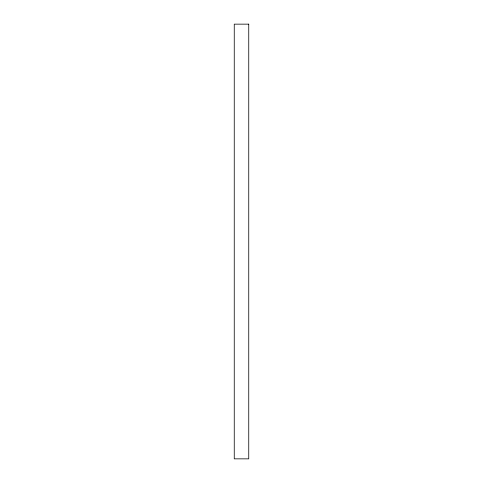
<?xml version="1.0" encoding="UTF-8"?>
<svg xmlns="http://www.w3.org/2000/svg" width="483" height="483" viewBox="0 0 483 483"><rect width="100%" height="100%" fill="white"/><g stroke="black" fill="none" stroke-linecap="round" stroke-linejoin="round"><path stroke-width="0.72" d="M248.745 24.15L234.255 24.15L234.255 458.85L248.745 458.85L248.745 24.15"/></g></svg>
